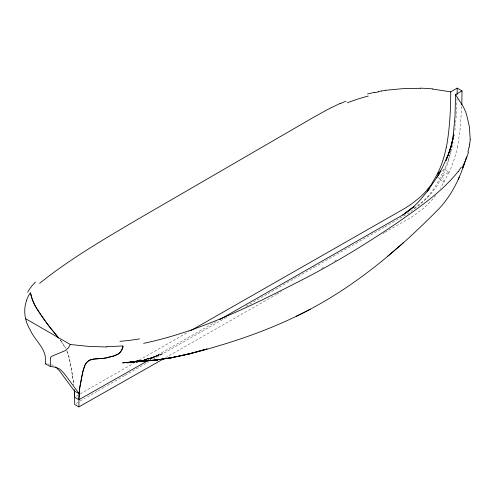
<?xml version="1.0" encoding="UTF-8"?>
<svg xmlns="http://www.w3.org/2000/svg" width="495" height="495" viewBox="0 0 495 495"><rect width="100%" height="100%" fill="white"/><g stroke="black" fill="none" stroke-linecap="round" stroke-linejoin="round"><path stroke-width="0.37" stroke-dasharray="2.48 1.86" d="M457.071 98.276L456.031 118.503M461.767 106.431L460.022 130.21L457.671 146.186M455.889 120.174L455.375 125.749M455.153 127.995L454.775 131.373M454.33 134.776L454.169 135.915M451.644 147.609L451.749 147.027M452.981 142.832L453.092 142.251M451.193 149.929L451.31 149.348M442.295 170.521L444.238 169.395L449.045 172.173L442.567 175.917L436.046 187.518L430.396 194.43A74.968 43.214 -60 0 1 427.965 196.942L426.245 198.619A55.539 32.039 -60 0 1 423.683 200.951L413.511 208.704M444.238 169.395C439.442 179.147 434.61 189.226 427.098 197.239A85.542 49.512 -60.1 0 1 424.029 200.512L421.455 203.018A55.595 32.126 -60 0 1 418.888 205.351L408.715 213.104L396.786 220.015M449.045 172.173L440.575 188.242M435.767 195.445L431.887 200.005A85.542 49.302 -60 0 1 428.818 203.272L426.245 205.784A55.595 32.07 -60 0 1 423.683 208.117L411.791 216.989L385.079 232.273M76.242 396.278L77.826 395.27M76.242 403.444L77.826 402.435M80.277 393.791L133.551 363.33M80.277 400.956L85.301 398.06M384.807 226.908L396.223 220.337M384.238 227.23L315.513 266.502M139.206 360.1L189.201 331.526M150.22 359.314L216.197 321.608M97.076 391.341L86.149 397.584M124.468 375.686L104.637 387.022M125.037 375.365L148.816 361.771M152.776 359.512L226.673 317.276M245.916 306.281L267.411 293.993M267.981 293.671L314.944 266.824M97.917 390.858L103.962 387.406M382.821 233.56L384.51 232.594M165.509 357.743L276.173 294.5M276.742 294.178L279.57 292.564M280.133 292.236L281.265 291.592M321.447 268.63L323.705 267.337M334.391 261.23L337.2 259.627M150.103 359.531L159.211 354.587L148.024 359.438M151.767 357.817L163.208 353.312L147.863 359.506M155.529 356.177L148.135 358.912L159.557 355.057L144.268 359.803L156.098 356.549L143.81 359.686M144.268 359.803L148.234 358.572L144.051 359.859M144.503 359.673L152.54 357.965L144.255 359.673M48.145 364.004L49.426 364.215M51.276 364.679L53.59 365.601M60.031 339.749L60.996 341.006M60.186 339.985L63.694 344.91A24.373 14.07 60 0 1 64.894 346.97L65.637 348.375M61.207 341.346L65.73 348.505M66.8 350.769L70.117 361.653L73.706 383.439A90.604 52.309 60 0 1 73.866 384.838M442.567 175.917L444.077 182.21L439.263 179.431L438.762 177.334M72.449 374.987L69.238 357.854A33.604 19.404 60 0 0 66.974 351.258M72.561 375.699L73.823 384.287A79.912 46.134 60 0 1 73.91 385.03M450.852 151.124A74.683 43.121 -60 0 1 442.672 175.942M457.553 146.223A74.683 43.121 -60 0 1 449.157 172.204M452.399 145.184A74.683 43.115 -60 0 1 444.343 169.426"/><path stroke-width="0.74" d="M461.81 104.81L462.008 90.882L457.194 88.104L450.716 91.841C450.685 110.342 449.745 128.935 446.385 147.151M462.008 90.882L455.524 94.619L455.047 115.626L452.894 139.59M457.12 94.526L457.194 88.104M470.2 139.213L469.378 126.615L466.667 114.958A115.929 79.819 -6.9 0 0 463.382 106.877L455.524 94.619M78.977 397.869L78.996 397.491M78.94 398.611L79.454 390.308A79.912 46.134 60 0 1 79.757 387.715C81.31 379.925 82.052 371.788 85.319 364.475C88.512 357.86 96.828 359.092 102.886 358.423A83.884 48.43 60 0 0 104.426 358.232L114.302 355.843L118.738 353.653A27.541 15.902 60 0 0 123.026 346.29M163.808 358.714L78.884 406.896L78.953 398.376M79.014 397.021L79.052 396.34M74.658 396.526L74.695 397.312L78.884 399.731L78.922 399.057M79.064 396L79.163 394.138M452.585 141.861L452.665 141.292M469.65 144.051L469.934 142.176A76.985 53.12 -7.5 0 0 470.219 139.213M453.538 133.947L451.508 145.561L448.916 153.06M469.111 146.935L467.899 151.953M448.885 153.017L453.036 138.452L451.508 145.561L446.038 160.448L448.68 153.741L442.202 167.916L438.65 174.537M296.171 316.28C350.695 290.379 397.596 250.897 439.61 208.073C451.23 195.376 459.168 179.741 464.372 163.437M462.881 168.015L466.575 156.711M26.557 300.626C23.005 310.297 24.886 321.175 30.158 329.843C34.452 339.836 45.033 347.465 45.478 358.696A49.847 28.778 60 0 0 45.466 359.605L45.509 363.806L50.298 366.572L50.342 362.42A49.847 28.778 60 0 0 50.329 361.499L50.471 357.953L51.362 356.443L65.117 350.683L68.366 347.911L70.321 344.508L88.648 346.395L106.883 347.001M458.296 179.308L459.181 177.13M440.996 171.27L437.759 173.139L431.256 184.753L425.601 191.664A74.968 43.35 -60 0 1 423.175 194.182L421.455 195.853A55.539 32.095 -60 0 1 418.888 198.186L411.296 204.138L405.287 208.092L190.909 330.549M436.825 177.569L440.668 170.967M438.966 174.314L427.402 191.293L429.666 188.088C422.736 197.443 415.194 206.613 405.424 213.141L413.975 206.625L402.571 214.985M458.129 171.555C441.614 192.227 419.296 207.25 397.887 222.379C368.732 242.21 338.654 260.735 307.42 277.126C255.074 304.01 201.651 331.136 143.649 343.338M387.888 256.051L403.338 242.773M39.662 283.301C69.64 259.17 103.078 239.784 136.119 220.232L313.855 117.148L327.671 109.5L340.127 103.43M118.324 353.95L117.494 354.476M147.962 360.607L78.884 399.731M219.594 319.671L221.29 318.7M221.853 318.378L404.898 213.766M117.179 354.643L113.244 356.146L106.32 357.891A108.683 62.747 60 0 1 103.938 358.275L93.555 359.098L89.892 360.038A24.373 14.07 60 0 0 88.685 360.707L86.619 362.606A33.604 19.404 60 0 0 84.354 366.585L82.795 371.98L79.881 387.01A90.604 52.309 60 0 0 79.175 393.76L74.392 391L59.617 371.009L55.688 366.894M310.241 309.264C280.838 324.769 249.684 336.705 217.819 346.061C189.536 354.575 160.491 361.468 130.798 361.69L148.939 360.527L122.568 362.885L138.643 361.14M139.862 361.152L136.373 362.222L139.961 361.121M367.5 93.988L374.548 92.336M137.882 361.158L131.924 362.631L138.452 361.065M378.601 91.482L381.249 90.969M137.239 361.041L127.419 362.866L137.864 361.09M385.444 90.282L403.524 88.593L420.49 88.289M137.214 361.096L131.441 361.876L139.442 361.065M140.896 360.917L143.804 360.626L140.852 360.917M432.376 89.013L450.716 91.841M25.486 318.625L70.321 344.508M78.884 406.896L74.695 404.477L74.627 395.882M58.552 337.893L49.642 326.929A108.683 62.747 60 0 1 47.266 323.798L45.862 321.886M58.62 337.974L50.694 328.29A83.884 48.43 60 0 1 49.154 326.316L44.934 320.599M79.188 393.766L64.406 373.775L60.477 369.66A38.412 22.176 -60 0 0 58.93 368.651L56.071 367.445L52.284 366.696A61.826 35.696 -60 0 0 50.298 366.572M45.645 321.583L43.678 318.823M44.166 319.516L44.661 320.209M43.189 318.13L44.006 319.306M43.548 318.656L39.761 313.236M43.09 318L36.407 308.008M39.433 312.735L36.816 308.694M36.519 308.212L34.842 305.217A27.541 15.902 60 0 1 30.554 292.904A28.06 16.199 60 0 0 35.287 305.978L36.092 307.475M437.759 173.139L438.261 175.236M74.343 390.14L74.64 396.13M74.535 393.729L74.392 391A90.604 52.309 60 0 0 74.324 389.652M74.553 394.162L74.572 394.558M123.051 346.308A28.06 16.199 60 0 1 118.293 353.9M139.472 338.883A135.376 67.45 6.5 0 1 119.957 341.315M122.754 345.857A111.505 55.279 6.4 0 1 106.722 346.525M461.031 167.446A102.632 73.112 1.5 0 1 458.234 171.598M468.437 152.021A105.212 74.677 0.9 0 1 461.94 167.725M469.73 144.051A166.487 115.781 -4.2 0 1 469.198 146.941M446.267 147.188A74.683 43.115 -60 0 1 437.865 173.163M27.627 292.291A135.376 66.646 6 0 1 35.461 282.014M26.47 300.613A111.505 54.976 6.2 0 1 30.306 292.842M340.3 103.597A102.632 56.733 -12.2 0 1 346.055 101.184M347.403 102.799A105.212 58.917 -12 0 1 368.243 96.055M374.628 92.664A166.487 102.001 -11.2 0 1 378.675 91.81M381.268 91.086A76.985 49.667 -11.2 0 1 385.45 90.393M420.527 88.166A115.929 74.225 -11 0 1 432.432 88.89M45.509 363.806A61.826 35.696 -60 0 1 46.171 363.831M206.916 349.018L186.609 354.531L206.916 349.018M190.699 353.541L170.528 357.922L190.699 353.541M174.679 357.242L153.277 360.403L174.679 357.242M157.497 359.989L135.098 361.529L157.497 359.989"/></g></svg>
